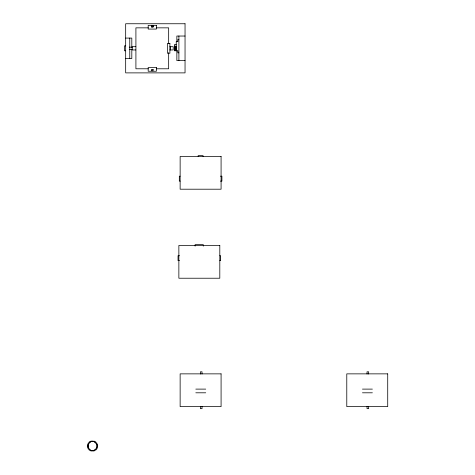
<?xml version="1.0" encoding="UTF-8"?>
<svg xmlns="http://www.w3.org/2000/svg" width="475" height="475" viewBox="0 0 475 475"><rect width="100%" height="100%" fill="white"/><g stroke="black" fill="none" stroke-linecap="round" stroke-linejoin="round"><path stroke-width="0.71" d="M92.69 441.495C92.993 440.272 95.707 442.777 96.526 443.905C97.933 446.369 96.395 449.819 93.628 450.425C86.705 452.295 86.254 440.212 93.296 441.56M92.346 450.555L91.847 451.226L91.74 450.496M93.628 441.631L94.02 441.008L94.204 441.815M91.408 450.425L90.784 450.971L90.832 450.235M94.513 441.958L95.243 441.548L95.042 442.261M90.517 450.098L90.001 450.627L89.995 449.789M95.321 442.463L95.932 442.053L95.772 442.866M89.716 449.593L89.104 450.003L89.264 449.184M95.998 443.122L96.829 443.044L96.36 443.614M89.039 448.934L88.207 449.012L88.677 448.442M96.526 443.905L97.351 444.006L96.775 444.463M88.51 448.145L87.685 448.05L88.261 447.587M96.882 444.79L97.666 445.057L97.007 445.384M88.154 447.266L87.37 446.999L88.029 446.666M97.043 445.722L97.755 445.906L97.043 446.334M87.994 446.334L87.281 446.15L87.994 445.722M151.466 26.244L153.104 26.244M151.466 26.76L153.104 26.76M148.283 27.847L135.909 27.847L135.909 68.786L148.283 68.786M156.287 27.847L168.661 27.847L168.661 43.195M185.042 36.035L176.854 36.035L176.854 41.812M125.673 38.083L131.812 38.083L131.812 47.583M178.897 39.514L177.876 39.514L177.876 41.562L176.237 41.562L176.237 50.772M176.237 44.632L174.396 44.632L174.396 50.766L177.876 50.772L177.876 52.82L178.897 52.82M125.673 45.861L124.444 45.861L124.444 50.772L125.673 50.772M174.396 46.194L176.237 46.241M174.396 46.425L176.237 46.425M174.396 46.633L176.237 46.633M135.826 46.681L132.222 46.681L132.222 49.952L135.826 49.952M169.89 46.681L173.179 46.681L173.179 49.952L169.89 49.952M174.396 46.871L176.237 46.871M174.396 47.132L176.237 47.132M129.253 47.173L132.121 47.173M174.396 47.411L176.237 47.411M174.396 47.708L176.237 47.708M174.396 48.011L176.237 48.011M174.396 48.313L176.237 48.313M174.396 48.622L176.237 48.622M174.396 48.925L176.237 48.925M174.396 49.222L176.237 49.222M129.253 49.459L132.121 49.459M174.396 49.501L176.237 49.501M174.396 49.762L176.237 49.762M174.396 50L176.237 50M174.396 50.208L176.237 50.208M174.396 50.392L176.237 50.392M174.396 50.54L176.237 50.54M174.396 50.653L176.237 50.653M125.673 58.55L131.812 58.55L131.812 49.05M185.042 60.598L176.854 60.598L176.854 50.487M156.287 68.786L168.661 68.786L168.661 52.701M180.138 176.195L179.318 176.195L179.318 181.112L180.138 181.112M220.436 176.195L221.902 176.195L221.902 181.112L220.453 181.112M179.526 255.722L178.042 255.722L178.042 260.632L179.502 260.632M219.806 255.722L220.626 255.722L220.626 260.632L219.806 260.632M195.807 389.114L205.734 389.114M362.449 389.114L372.376 389.114M195.807 392.801L205.734 392.801M362.449 392.801L372.376 392.801M97.007 446.666L97.666 446.999L96.882 447.266M88.029 445.384L87.37 445.057L88.154 444.79M96.775 447.587L97.256 448.269L96.526 448.145M88.261 444.463L87.685 444.006L88.51 443.905M96.36 448.442L96.829 449.012L95.998 448.934M88.677 443.614L88.207 443.044L89.039 443.122M95.772 449.184L96.116 449.837L95.321 449.593M89.264 442.866L89.104 442.053L89.716 442.463M95.042 449.789L95.036 450.627L94.513 450.098M89.995 442.261L89.793 441.548L90.517 441.958M94.204 450.235L94.252 450.971L93.628 450.425M90.832 441.815L91.016 441.008L91.408 441.631M93.296 450.496L93.183 451.226L92.69 450.555M91.74 441.56L92.091 440.806L92.346 441.495M368.665 374.027L368.665 371.812L367.032 371.812L367.032 374.027M368.665 406.452L368.665 408.666L367.032 408.666L367.032 406.452M203.294 246.127L203.294 244.649L195.106 244.649L195.106 246.127M203.068 156.453L203.068 155.634L198.152 155.634L198.152 156.453M202.029 374.027L202.029 371.812L200.391 371.812L200.391 374.027M202.029 406.452L202.029 408.666L200.391 408.666L200.391 406.452M178.897 36.035L178.897 60.598M170.311 46.681L170.299 49.952M129.764 38.083L129.764 58.55M185.042 23.75L125.673 23.75L125.673 72.883L185.042 72.883L185.042 23.75M156.382 25.389L148.188 25.389L148.188 29.07L156.382 29.07L156.382 25.389M153.104 25.941L151.466 25.941L151.466 27.17L153.104 27.17L153.104 25.941M169.89 43.403L167.438 43.403L167.438 53.23L169.89 53.23L169.89 43.403M156.382 67.557L148.188 67.557L148.188 71.244L156.382 71.244L156.382 67.557M153.104 69.463L151.466 69.463L151.466 70.692L153.104 70.692L153.104 69.463M221.083 156.453L180.138 156.453L180.138 189.204L221.083 189.204L221.083 156.453M219.806 245.468L178.861 245.468L178.861 278.225L219.806 278.225L219.806 245.468M221.083 373.861L180.138 373.861L180.138 406.618L221.083 406.618L221.083 373.861M387.719 373.861L346.78 373.861L346.78 406.618L387.719 406.618L387.719 373.861"/></g></svg>
